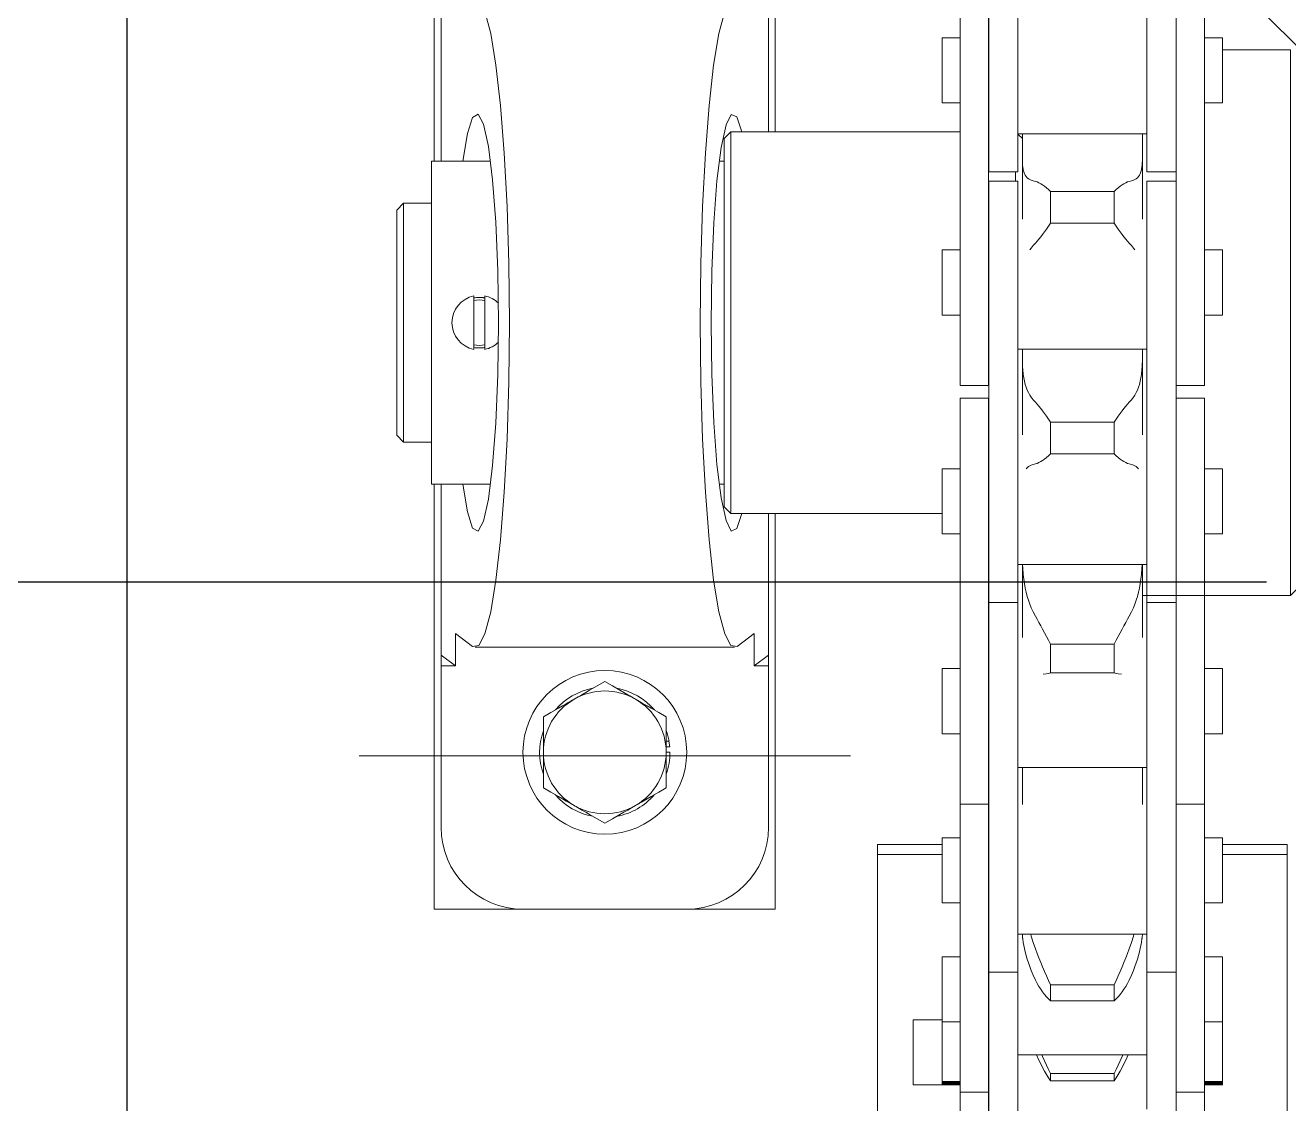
# Model space of a CAD drawing. Header units: millimetres. Extents: x 163705 to 1616509, y 81827 to 302547.
# Drawn here: x 597039.6 to 597224.8, y 153013.9 to 153172.1 of the extents above; entities that cross this region are included whole.
import ezdxf

# ---------------------------------------------------------------- set-up
doc = ezdxf.new("R2010")
doc.units = ezdxf.units.MM
doc.header["$LTSCALE"] = 10
doc.linetypes.add('ACAD_ISO02W100', pattern=[15, 12, -3])
for name, color, linetype, lineweight in [('1-文本', 4, 'Continuous', 0), ('1-标注', 3, 'Continuous', 0), ('1-虚线', 8, 'ACAD_ISO02W100', 0)]:
    doc.layers.add(name, color=color, linetype=linetype, lineweight=lineweight)

# ---------------------------------------------------------------- blocks, each defined once
blk = doc.blocks.new('*X51')
at = {"ltscale": 2}
blk.add_line((0, -418.5), (0, -83), dxfattribs=at)
blk = doc.blocks.new('A$C2352ff67')
at = {"layer": '1-文本', "lineweight": -2}
blk.add_line((1967.18, 349.99), (2387.18, 349.99), dxfattribs=at)
for radius in [415, 412]:
    blk.add_circle((2117.18, 600), radius, dxfattribs=at)
at = {"layer": '1-标注', "ltscale": 2}
blk.add_line((2091.68, 383.99), (2091.68, 455.99), dxfattribs=at)
at = {"layer": '1-标注'}
for points in [[(2195.18, 510.55), (2195.18, 520.5), (2194.31, 520.5), (2191.72, 520.5), (2187.54, 520.5), (2181.94, 520.5), (2175.18, 520.5), (2167.54, 520.5), (2159.36, 520.5), (2151, 520.5), (2142.82, 520.5), (2135.18, 520.5), (2128.41, 520.5), (2122.82, 520.5), (2118.64, 520.5), (2116.05, 520.5), (2115.18, 520.5), (2117.18, 522.5)], [(2078.68, 510.55), (2078.68, 520), (2018.67, 520), (2018.67, 459.99), (2078.68, 459.99), (2078.68, 469.45)], [(2077.18, 510.55), (2077.18, 520)], [(2043.42, 510.55), (2043.41, 510.55), (2043.41, 510.55), (2043.41, 507.9)], [(2043.43, 507.9), (2043.43, 510.55), (2043.42, 510.55), (2043.42, 510.55), (2043.42, 507.9)], [(2043.44, 510.55), (2043.43, 510.55), (2043.43, 510.55)], [(2043.46, 510.55), (2043.45, 510.55), (2043.44, 510.55), (2043.44, 507.9)], [(2043.47, 510.55), (2043.46, 510.55), (2043.46, 510.55), (2043.46, 507.9)], [(2043.48, 507.9), (2043.48, 510.55), (2043.47, 510.55), (2043.47, 510.55), (2043.47, 507.9)], [(2043.5, 510.55), (2043.49, 510.55), (2043.48, 510.55)], [(2043.51, 510.55), (2043.5, 510.55), (2043.5, 510.55), (2043.5, 507.9)], [(2043.52, 510.55), (2043.51, 510.55), (2043.51, 510.55), (2043.51, 507.9)], [(2043.53, 510.55), (2043.53, 510.55), (2043.52, 510.55), (2043.52, 507.9)], [(2043.55, 510.55), (2043.54, 510.55), (2043.53, 510.55), (2043.53, 507.9)], [(2043.56, 507.9), (2043.56, 510.55), (2043.55, 510.55), (2043.55, 510.55), (2043.55, 507.9)], [(2043.57, 510.55), (2043.56, 510.55), (2043.56, 510.55)], [(2043.59, 507.9), (2043.59, 510.55), (2043.58, 510.55), (2043.57, 510.55), (2043.57, 507.9)], [(2043.6, 510.55), (2043.59, 510.55), (2043.59, 510.55)], [(2043.61, 510.55), (2043.6, 510.55), (2043.6, 510.55), (2043.6, 507.9)], [(2043.63, 510.55), (2043.62, 510.55), (2043.61, 510.55), (2043.61, 507.9)], [(2043.64, 507.9), (2043.64, 510.55), (2043.63, 510.55), (2043.63, 510.55), (2043.63, 507.9)], [(2043.65, 510.55), (2043.64, 510.55), (2043.64, 510.55)], [(2043.66, 510.55), (2043.66, 510.55), (2043.65, 510.55), (2043.65, 507.9)], [(2043.68, 510.55), (2043.67, 510.55), (2043.66, 510.55), (2043.66, 507.9)], [(2043.69, 510.55), (2043.68, 510.55), (2043.68, 510.55), (2043.68, 507.9)], [(2043.7, 510.55), (2043.69, 510.55), (2043.69, 510.55), (2043.69, 507.9)], [(2043.72, 507.9), (2043.72, 510.55), (2043.71, 510.55), (2043.7, 510.55), (2043.7, 507.9)], [(2043.73, 510.55), (2043.72, 510.55), (2043.72, 510.55)], [(2043.74, 507.9), (2043.74, 510.55), (2043.73, 510.55), (2043.73, 510.55), (2043.73, 507.9)], [(2043.76, 510.55), (2043.75, 510.55), (2043.74, 510.55)], [(2043.77, 510.55), (2043.76, 510.55), (2043.76, 510.55), (2043.76, 507.9)], [(2043.78, 510.55), (2043.77, 510.55), (2043.77, 510.55), (2043.77, 507.9)], [(2043.79, 507.9), (2043.79, 510.55), (2043.78, 510.55), (2043.78, 510.55), (2043.78, 507.9)], [(2043.81, 510.55), (2043.8, 510.55), (2043.79, 510.55)], [(2043.82, 510.55), (2043.81, 510.55), (2043.81, 510.55), (2043.81, 507.9)], [(2043.83, 510.55), (2043.82, 510.55), (2043.82, 510.55), (2043.82, 507.9)], [(2043.85, 507.9), (2043.85, 510.55), (2043.84, 510.55), (2043.83, 510.55), (2043.83, 507.9)], [(2043.86, 510.55), (2043.85, 510.55), (2043.85, 510.55)], [(2043.87, 507.9), (2043.87, 510.55), (2043.86, 510.55), (2043.86, 510.55), (2043.86, 507.9)], [(2043.88, 510.55), (2043.88, 510.55), (2043.87, 510.55)], [(2043.9, 510.55), (2043.89, 510.55), (2043.88, 510.55), (2043.88, 507.9)], [(2043.91, 510.55), (2043.9, 510.55), (2043.9, 510.55), (2043.9, 507.9)], [(2052.67, 507.9), (2052.67, 510.55), (2050.26, 510.55), (2047.21, 510.55), (2044.82, 510.55), (2043.91, 510.55), (2043.91, 507.9)], [(2062.21, 507.9), (2062.21, 510.55), (2061.23, 510.55), (2058.69, 510.55), (2055.82, 510.55), (2053.53, 510.55), (2052.67, 510.55)], [(2079.63, 507.9), (2079.63, 510.55), (2078.66, 510.55), (2076.12, 510.55), (2073.25, 510.55), (2070.96, 510.55), (2070.09, 510.55), (2070.09, 507.9)], [(2104.45, 507.9), (2104.45, 510.55), (2104.15, 510.55), (2103.3, 510.55), (2100.87, 510.55), (2098.02, 510.55), (2095.76, 510.55), (2094.9, 510.55), (2094.9, 507.9)], [(2133.77, 507.9), (2133.77, 510.55), (2133.47, 510.55), (2132.62, 510.55), (2130.2, 510.55), (2127.34, 510.55), (2125.08, 510.55), (2124.23, 510.55), (2124.23, 507.9)], [(2165.84, 507.9), (2165.84, 510.55), (2165.83, 510.55), (2165.81, 510.55), (2164.66, 510.55), (2162.23, 510.55), (2159.39, 510.55), (2157.14, 510.55), (2156.3, 510.55), (2156.3, 507.9)], [(2196.94, 507.9), (2196.94, 510.55), (2196.93, 510.55), (2196.91, 510.55), (2195.76, 510.55), (2193.33, 510.55), (2190.49, 510.55), (2188.25, 510.55), (2187.4, 510.55), (2187.4, 507.9)], [(2084.58, 507.9), (2084.58, 503.75), (2085.46, 503.75), (2087.97, 503.75), (2091.84, 503.75), (2096.62, 503.75), (2109.13, 503.75), (2120.69, 503.75), (2125.64, 503.75), (2131.03, 503.75), (2136.15, 503.75), (2140.36, 503.75), (2143.13, 503.75), (2144.09, 503.75), (2144.09, 507.9), (2143.13, 507.9), (2140.36, 507.9), (2136.15, 507.9), (2131.03, 507.9), (2125.64, 507.9), (2120.69, 507.9), (2109.13, 507.9), (2096.62, 507.9), (2091.84, 507.9), (2087.97, 507.9), (2085.46, 507.9), (2084.58, 507.9), (2079.67, 507.9), (2074.08, 507.9), (2068.61, 507.9), (2064, 507.9), (2060.91, 507.9), (2054.8, 507.9), (2046.61, 507.9), (2043.45, 507.9), (2042.35, 507.9), (2037.73, 507.9)], [(2037.73, 503.75), (2042.35, 503.75), (2042.35, 507.9)], [(2202.91, 507.9), (2198.08, 507.9), (2192.37, 507.9), (2179.35, 507.9), (2166.84, 507.9), (2161.06, 507.9), (2155.29, 507.9), (2150.39, 507.9), (2147.12, 507.9), (2145.98, 507.9), (2145.98, 503.75), (2147.12, 503.75), (2150.39, 503.75), (2155.29, 503.75), (2161.06, 503.75), (2166.84, 503.75), (2179.35, 503.75), (2192.37, 503.75), (2198.08, 503.75), (2202.91, 503.75)], [(2059.93, 499.45), (2054.97, 499.45), (2050.27, 499.45), (2046.33, 499.45), (2043.58, 499.45), (2042.31, 499.45), (2039.87, 499.45)], [(2039.87, 503.73), (2042.31, 503.73), (2043.58, 503.73), (2046.33, 503.73), (2050.27, 503.73), (2054.97, 503.73), (2059.93, 503.73), (2059.93, 499.45), (2060.88, 499.45), (2063.6, 499.45), (2067.76, 499.45), (2078.59, 499.45), (2087.83, 499.45), (2092.08, 499.45), (2097.31, 499.45), (2102.85, 499.45), (2107.92, 499.45), (2111.86, 499.45), (2114.14, 499.45)], [(2042.35, 503.75), (2043.45, 503.75), (2046.61, 503.75), (2054.8, 503.75), (2060.91, 503.75), (2064, 503.75), (2068.61, 503.75), (2074.08, 503.75), (2079.67, 503.75), (2084.58, 503.75)], [(2043.43, 503.75), (2043.43, 503.73)], [(2043.44, 503.75), (2043.44, 503.73)], [(2043.46, 503.75), (2043.46, 503.73)], [(2043.47, 503.75), (2043.47, 503.73)], [(2043.48, 503.75), (2043.48, 503.73)], [(2043.5, 503.75), (2043.5, 503.73)], [(2043.51, 503.75), (2043.51, 503.73)], [(2043.52, 503.75), (2043.52, 503.73)], [(2043.53, 503.75), (2043.53, 503.73)], [(2043.55, 503.75), (2043.55, 503.73)], [(2043.56, 503.75), (2043.56, 503.73)], [(2043.57, 503.75), (2043.57, 503.73)], [(2043.59, 503.75), (2043.59, 503.73)], [(2043.6, 503.75), (2043.6, 503.73)], [(2043.61, 503.75), (2043.61, 503.73)], [(2043.63, 503.75), (2043.63, 503.73)], [(2043.64, 503.75), (2043.64, 503.73)], [(2043.65, 503.75), (2043.65, 503.73)], [(2043.66, 503.75), (2043.66, 503.73)], [(2043.68, 503.75), (2043.68, 503.73)], [(2043.69, 503.75), (2043.69, 503.73)], [(2043.7, 503.75), (2043.7, 503.73)], [(2043.72, 503.75), (2043.72, 503.73)], [(2043.73, 503.75), (2043.73, 503.73)], [(2043.74, 503.75), (2043.74, 503.73)], [(2043.76, 503.75), (2043.76, 503.73)], [(2043.77, 503.75), (2043.77, 503.73)], [(2043.78, 503.75), (2043.78, 503.73)], [(2043.79, 503.75), (2043.79, 503.73)], [(2043.81, 503.75), (2043.81, 503.73)], [(2043.82, 503.75), (2043.82, 503.73)], [(2043.83, 503.75), (2043.83, 503.73)], [(2043.85, 503.75), (2043.85, 503.73)], [(2043.86, 503.75), (2043.86, 503.73)], [(2043.87, 503.75), (2043.87, 503.73)], [(2043.88, 503.75), (2043.88, 503.73)], [(2043.9, 503.75), (2043.9, 503.73)], [(2043.91, 503.75), (2043.91, 503.73)], [(2052.67, 503.75), (2052.67, 503.73)], [(2114.14, 503.73), (2114.14, 499.45), (2114.96, 499.45), (2117.36, 499.45), (2121.06, 499.45), (2125.66, 499.45), (2130.64, 499.45), (2143.74, 499.45), (2156.59, 499.45), (2162.13, 499.45), (2167.5, 499.45), (2171.95, 499.45), (2174.89, 499.45), (2175.92, 499.45), (2175.92, 503.73), (2174.89, 503.73), (2171.95, 503.73), (2167.5, 503.73), (2162.13, 503.73), (2156.59, 503.73), (2143.74, 503.73), (2130.64, 503.73), (2125.66, 503.73), (2121.06, 503.73), (2117.36, 503.73), (2114.96, 503.73), (2114.14, 503.73), (2111.86, 503.73), (2107.92, 503.73), (2102.85, 503.73), (2097.31, 503.73), (2092.08, 503.73), (2087.83, 503.73), (2078.59, 503.73), (2067.76, 503.73), (2063.6, 503.73), (2060.88, 503.73), (2059.93, 503.73)], [(2062.21, 503.73), (2062.21, 503.75)], [(2063.19, 503.73), (2063.19, 503.75)], [(2070.09, 503.75), (2070.09, 503.73)], [(2079.63, 503.73), (2079.63, 503.75)], [(2094.9, 503.75), (2094.9, 503.73)], [(2104.45, 503.73), (2104.45, 503.75)], [(2124.23, 503.75), (2124.23, 503.73)], [(2133.77, 503.73), (2133.77, 503.75)], [(2156.3, 503.75), (2156.3, 503.73)], [(2165.84, 503.73), (2165.84, 503.75)], [(2202, 503.73), (2197.04, 503.73), (2191.43, 503.73), (2185.96, 503.73), (2181.38, 503.73), (2178.36, 503.73), (2177.3, 503.73), (2177.3, 499.45), (2178.36, 499.45), (2181.38, 499.45), (2185.96, 499.45), (2191.43, 499.45), (2197.04, 499.45), (2202, 499.45)], [(2187.4, 503.75), (2187.4, 503.73)], [(2196.94, 503.73), (2196.94, 503.75)], [(2047.81, 499.45), (2047.81, 480.55)], [(2065.42, 498.8), (2065.33, 498.79), (2065.23, 498.78), (2065.11, 498.77), (2064.98, 498.75), (2064.94, 498.75), (2064.91, 498.75), (2064.87, 498.74), (2064.83, 498.74), (2064.75, 498.73), (2064.67, 498.71), (2064.49, 498.69), (2064.3, 498.66), (2063.85, 498.58), (2063.39, 498.49), (2062.9, 498.37), (2062.39, 498.24), (2061.87, 498.08), (2061.32, 497.9), (2060.76, 497.71), (2060.18, 497.48), (2059.48, 497.19), (2058.78, 496.87), (2058.3, 496.62), (2057.85, 496.36), (2057.43, 496.1), (2057.04, 495.82), (2056.67, 495.54), (2056.33, 495.26), (2056.02, 494.97), (2055.74, 494.67), (2056.88, 494.67), (2058.07, 494.67), (2058.73, 494.97), (2059.39, 495.26), (2060.05, 495.54), (2060.71, 495.82), (2061.37, 496.1), (2062.03, 496.36), (2062.69, 496.62), (2063.35, 496.87), (2064.28, 497.19), (2065.22, 497.48), (2065.49, 497.56)], [(2065.5, 499.45), (2065.5, 480.55)], [(2089.95, 498.8), (2087.2, 498.8), (2084.55, 498.8)], [(2089.95, 499.45), (2089.95, 480.55)], [(2108.04, 494.67), (2108.62, 494.97), (2109.18, 495.26), (2109.72, 495.54), (2110.24, 495.82), (2110.74, 496.1), (2111.23, 496.36), (2111.7, 496.62), (2112.15, 496.87), (2112.76, 497.19), (2113.38, 497.48), (2113.92, 497.71), (2114.48, 497.9), (2115.05, 498.08), (2115.65, 498.24), (2116.27, 498.37), (2116.91, 498.49), (2117.58, 498.58), (2118.26, 498.66), (2118.58, 498.69), (2118.91, 498.71), (2119.25, 498.74), (2119.59, 498.75), (2119.7, 498.76)], [(2119.7, 498.8), (2114.28, 498.8), (2109, 498.8)], [(2119.7, 499.45), (2119.7, 480.55)], [(2133.77, 498.23), (2134.07, 497.9), (2134.19, 497.71), (2134.28, 497.48), (2134.37, 497.19), (2134.46, 496.87), (2134.54, 496.62), (2134.66, 496.36), (2134.8, 496.1), (2134.97, 495.82), (2135.18, 495.54), (2135.41, 495.26), (2135.67, 494.97), (2135.96, 494.67), (2138.26, 494.67), (2140.57, 494.67), (2141.02, 494.97), (2141.45, 495.26), (2141.86, 495.54), (2142.24, 495.82), (2142.59, 496.1), (2142.92, 496.36), (2143.22, 496.62), (2143.5, 496.87), (2143.87, 497.19), (2144.25, 497.48), (2144.57, 497.71), (2144.92, 497.9), (2145.3, 498.08), (2145.71, 498.24), (2146.13, 498.37), (2146.59, 498.49), (2147.07, 498.58), (2147.58, 498.66), (2147.82, 498.69), (2148.08, 498.71), (2148.34, 498.74), (2148.62, 498.75), (2148.9, 498.77), (2149.2, 498.78), (2149.51, 498.79), (2149.82, 498.8), (2144.27, 498.8), (2138.75, 498.8)], [(2149.82, 498.8), (2150.55, 498.8), (2151.31, 498.8)], [(2151.31, 499.45), (2151.31, 480.55)], [(2165.84, 497.67), (2166.11, 497.48), (2166.49, 497.19), (2166.86, 496.87), (2167.14, 496.62), (2167.44, 496.36), (2167.77, 496.1), (2168.12, 495.82), (2168.5, 495.54), (2168.9, 495.26), (2169.33, 494.97), (2169.79, 494.67), (2172.1, 494.67), (2174.4, 494.67), (2174.69, 494.97), (2174.95, 495.26), (2175.18, 495.54), (2175.38, 495.82), (2175.56, 496.1), (2175.7, 496.36), (2175.81, 496.62), (2175.9, 496.87), (2175.99, 497.19), (2176.08, 497.48), (2176.17, 497.71), (2176.29, 497.9), (2176.43, 498.08), (2176.6, 498.24), (2176.8, 498.37), (2177.03, 498.49), (2177.29, 498.58), (2177.57, 498.66), (2177.72, 498.69), (2177.88, 498.71), (2178.05, 498.74), (2178.23, 498.75), (2178.43, 498.77), (2178.64, 498.78), (2178.86, 498.79), (2179.1, 498.8), (2174.75, 498.8), (2170.36, 498.8)], [(2179.1, 498.8), (2180.81, 498.8), (2182.86, 498.8)], [(2182.86, 499.45), (2182.86, 480.55)], [(2047.81, 496.7), (2047.03, 496.36), (2046.48, 496.1), (2045.95, 495.82), (2045.43, 495.54), (2044.94, 495.26), (2044.47, 494.97), (2044.03, 494.67), (2044.52, 494.67), (2045.06, 494.67), (2045.68, 494.97), (2046.3, 495.26), (2046.94, 495.54), (2047.58, 495.82), (2047.81, 495.92)], [(2044.03, 485.33), (2044.03, 494.67)], [(2045.06, 485.33), (2045.06, 494.67)], [(2055.74, 485.33), (2055.74, 494.67)], [(2058.07, 485.33), (2058.07, 494.67)], [(2103.62, 495.76), (2103.67, 495.26), (2103.74, 494.97), (2103.84, 494.67)], [(2108.04, 485.33), (2108.04, 494.67), (2105.93, 494.67), (2103.84, 494.67), (2103.84, 485.33)], [(2135.96, 485.33), (2135.96, 494.67)], [(2138.75, 481.2), (2144.27, 481.2), (2149.82, 481.2), (2149.51, 481.2), (2149.2, 481.21), (2148.9, 481.22), (2148.62, 481.24), (2148.34, 481.26), (2148.08, 481.28), (2147.82, 481.31), (2147.58, 481.33), (2147.07, 481.41), (2146.59, 481.51), (2146.13, 481.62), (2145.71, 481.76), (2145.3, 481.91), (2144.92, 482.09), (2144.57, 482.29), (2144.25, 482.51), (2143.87, 482.8), (2143.5, 483.13), (2143.22, 483.38), (2142.92, 483.63), (2142.59, 483.9), (2142.24, 484.17), (2141.86, 484.45), (2141.45, 484.74), (2141.02, 485.03), (2140.57, 485.33), (2140.57, 494.67)], [(2169.79, 494.67), (2169.79, 485.33), (2172.1, 485.33), (2174.4, 485.33)], [(2170.36, 481.2), (2174.75, 481.2), (2179.1, 481.2), (2178.86, 481.2), (2178.64, 481.21), (2178.43, 481.22), (2178.23, 481.24), (2178.05, 481.26), (2177.88, 481.28), (2177.72, 481.31), (2177.57, 481.33), (2177.29, 481.41), (2177.03, 481.51), (2176.8, 481.62), (2176.6, 481.76), (2176.43, 481.91), (2176.29, 482.09), (2176.17, 482.29), (2176.08, 482.51), (2175.99, 482.8), (2175.9, 483.13), (2175.81, 483.38), (2175.7, 483.63), (2175.56, 483.9), (2175.38, 484.17), (2175.18, 484.45), (2174.95, 484.74), (2174.69, 485.03), (2174.4, 485.33), (2174.4, 494.67)], [(2047.81, 484.07), (2047.58, 484.17), (2046.94, 484.45), (2046.3, 484.74), (2045.68, 485.03), (2045.06, 485.33), (2044.52, 485.33), (2044.03, 485.33), (2044.47, 485.03), (2044.94, 484.74), (2045.43, 484.45), (2045.95, 484.17), (2046.48, 483.9), (2047.03, 483.63), (2047.81, 483.29)], [(2065.42, 481.2), (2065.33, 481.2), (2065.23, 481.21), (2065.11, 481.22), (2064.98, 481.24), (2064.94, 481.24), (2064.91, 481.25), (2064.87, 481.25), (2064.83, 481.26), (2064.75, 481.27), (2064.67, 481.28), (2064.49, 481.31), (2064.3, 481.33), (2063.85, 481.41), (2063.39, 481.51), (2062.9, 481.62), (2062.39, 481.76), (2061.87, 481.91), (2061.32, 482.09), (2060.76, 482.29), (2060.18, 482.51), (2059.48, 482.8), (2058.78, 483.13), (2058.3, 483.38), (2057.85, 483.63), (2057.43, 483.9), (2057.04, 484.17), (2056.67, 484.45), (2056.33, 484.74), (2056.02, 485.03), (2055.74, 485.33), (2056.88, 485.33), (2058.07, 485.33), (2058.73, 485.03), (2059.39, 484.74), (2060.05, 484.45), (2060.71, 484.17), (2061.37, 483.9), (2062.03, 483.63), (2062.69, 483.38), (2063.35, 483.13), (2064.28, 482.8), (2065.22, 482.51), (2065.49, 482.43)], [(2119.7, 481.24), (2119.59, 481.24), (2119.25, 481.26), (2118.91, 481.28), (2118.58, 481.31), (2118.26, 481.33), (2117.58, 481.41), (2116.91, 481.51), (2116.27, 481.62), (2115.65, 481.76), (2115.05, 481.91), (2114.48, 482.09), (2113.92, 482.29), (2113.38, 482.51), (2112.76, 482.8), (2112.15, 483.13), (2111.7, 483.38), (2111.23, 483.63), (2110.74, 483.9), (2110.24, 484.17), (2109.72, 484.45), (2109.18, 484.74), (2108.62, 485.03), (2108.04, 485.33), (2105.93, 485.33), (2103.84, 485.33), (2103.74, 485.03), (2103.67, 484.74), (2103.62, 484.23)], [(2140.57, 485.33), (2138.26, 485.33), (2135.96, 485.33), (2135.67, 485.03), (2135.41, 484.74), (2135.18, 484.45), (2134.97, 484.17), (2134.8, 483.9), (2134.66, 483.63), (2134.54, 483.38), (2134.46, 483.13), (2134.37, 482.8), (2134.28, 482.51), (2134.19, 482.29), (2134.07, 482.09), (2133.77, 481.77)], [(2169.79, 485.33), (2169.33, 485.03), (2168.9, 484.74), (2168.5, 484.45), (2168.12, 484.17), (2167.77, 483.9), (2167.44, 483.63), (2167.14, 483.38), (2166.86, 483.13), (2166.49, 482.8), (2166.11, 482.51), (2165.84, 482.32)], [(2059.93, 480.55), (2054.97, 480.55), (2050.27, 480.55), (2046.33, 480.55), (2043.58, 480.55), (2042.31, 480.55), (2039.87, 480.55), (2035.04, 480.55), (2033.81, 480.55), (2033.39, 480.55), (2033.38, 480.55)], [(2114.14, 480.55), (2111.86, 480.55), (2107.92, 480.55), (2102.85, 480.55), (2097.31, 480.55), (2092.08, 480.55), (2087.83, 480.55), (2078.59, 480.55), (2067.76, 480.55), (2063.6, 480.55), (2060.88, 480.55), (2059.93, 480.55), (2059.93, 476.27), (2054.97, 476.27), (2050.27, 476.27), (2046.33, 476.27), (2043.58, 476.27), (2042.31, 476.27), (2039.87, 476.27), (2035.04, 476.27), (2033.81, 476.27), (2033.39, 476.27), (2033.39, 480.55)], [(2059.93, 476.27), (2060.88, 476.27), (2063.6, 476.27), (2067.76, 476.27), (2078.59, 476.27), (2087.83, 476.27), (2092.08, 476.27), (2097.31, 476.27), (2102.85, 476.27), (2107.92, 476.27), (2111.86, 476.27), (2114.14, 476.27), (2114.96, 476.27), (2117.36, 476.27), (2121.06, 476.27), (2125.66, 476.27), (2130.64, 476.27), (2143.74, 476.27), (2156.59, 476.27), (2162.13, 476.27), (2167.5, 476.27), (2171.95, 476.27), (2174.89, 476.27), (2175.92, 476.27), (2175.92, 480.55), (2174.89, 480.55), (2171.95, 480.55), (2167.5, 480.55), (2162.13, 480.55), (2156.59, 480.55), (2143.74, 480.55), (2130.64, 480.55), (2125.66, 480.55), (2121.06, 480.55), (2117.36, 480.55), (2114.96, 480.55), (2114.14, 480.55), (2114.14, 476.27)], [(2084.55, 481.2), (2087.2, 481.2), (2089.95, 481.2)], [(2109, 481.2), (2114.28, 481.2), (2119.7, 481.2)], [(2151.31, 481.2), (2150.55, 481.2), (2149.82, 481.2)], [(2177.3, 480.2), (2176.63, 480.2), (2175.92, 480.2)], [(2202, 480.55), (2197.04, 480.55), (2191.43, 480.55), (2185.96, 480.55), (2181.38, 480.55), (2178.36, 480.55), (2177.3, 480.55), (2177.3, 476.27), (2178.36, 476.27), (2181.38, 476.27), (2185.96, 476.27), (2191.43, 476.27), (2197.04, 476.27), (2202, 476.27)], [(2182.86, 481.2), (2180.81, 481.2), (2179.1, 481.2)], [(2182.83, 480.55), (2182.18, 481.2)], [(2042.35, 472.09), (2042.35, 476.24), (2037.73, 476.24)], [(2037.73, 472.09), (2042.35, 472.09), (2043.45, 472.09), (2046.61, 472.09), (2054.8, 472.09), (2060.91, 472.09), (2064, 472.09), (2068.61, 472.09), (2074.08, 472.09), (2079.67, 472.09), (2084.58, 472.09), (2085.46, 472.09), (2087.97, 472.09), (2091.84, 472.09), (2096.62, 472.09), (2109.13, 472.09), (2120.69, 472.09), (2125.64, 472.09), (2131.03, 472.09), (2136.15, 472.09), (2140.36, 472.09), (2143.13, 472.09), (2144.09, 472.09), (2144.09, 476.24), (2143.13, 476.24), (2140.36, 476.24), (2136.15, 476.24), (2131.03, 476.24), (2125.64, 476.24), (2120.69, 476.24), (2109.13, 476.24), (2096.62, 476.24), (2091.84, 476.24), (2087.97, 476.24), (2085.46, 476.24), (2084.58, 476.24), (2084.58, 472.09)], [(2084.58, 476.24), (2079.67, 476.24), (2074.08, 476.24), (2068.61, 476.24), (2064, 476.24), (2060.91, 476.24), (2054.8, 476.24), (2046.61, 476.24), (2043.45, 476.24), (2042.35, 476.24)], [(2043.43, 476.27), (2043.43, 476.24)], [(2043.44, 476.27), (2043.44, 476.24)], [(2043.46, 476.27), (2043.46, 476.24)], [(2043.47, 476.27), (2043.47, 476.24)], [(2043.48, 476.27), (2043.48, 476.24)], [(2043.5, 476.27), (2043.5, 476.24)], [(2043.51, 476.27), (2043.51, 476.24)], [(2043.52, 476.27), (2043.52, 476.24)], [(2043.53, 476.27), (2043.53, 476.24)], [(2043.55, 476.27), (2043.55, 476.24)], [(2043.56, 476.27), (2043.56, 476.24)], [(2043.57, 476.27), (2043.57, 476.24)], [(2043.59, 476.27), (2043.59, 476.24)], [(2043.6, 476.27), (2043.6, 476.24)], [(2043.61, 476.27), (2043.61, 476.24)], [(2043.63, 476.27), (2043.63, 476.24)], [(2043.64, 476.27), (2043.64, 476.24)], [(2043.65, 476.27), (2043.65, 476.24)], [(2043.66, 476.27), (2043.66, 476.24)], [(2043.68, 476.27), (2043.68, 476.24)], [(2043.69, 476.27), (2043.69, 476.24)], [(2043.7, 476.27), (2043.7, 476.24)], [(2043.72, 476.27), (2043.72, 476.24)], [(2043.73, 476.27), (2043.73, 476.24)], [(2043.74, 476.27), (2043.74, 476.24)], [(2043.76, 476.27), (2043.76, 476.24)], [(2043.77, 476.27), (2043.77, 476.24)], [(2043.78, 476.27), (2043.78, 476.24)], [(2043.79, 476.27), (2043.79, 476.24)], [(2043.81, 476.27), (2043.81, 476.24)], [(2043.82, 476.27), (2043.82, 476.24)], [(2043.83, 476.27), (2043.83, 476.24)], [(2043.85, 476.27), (2043.85, 476.24)], [(2043.86, 476.27), (2043.86, 476.24)], [(2043.87, 476.27), (2043.87, 476.24)], [(2043.88, 476.27), (2043.88, 476.24)], [(2043.9, 476.27), (2043.9, 476.24)], [(2043.91, 476.27), (2043.91, 476.24)], [(2052.67, 476.27), (2052.67, 476.24)], [(2062.21, 476.24), (2062.21, 476.27)], [(2063.19, 476.24), (2063.19, 476.27)], [(2070.09, 476.27), (2070.09, 476.24)], [(2079.63, 476.24), (2079.63, 476.27)], [(2094.9, 476.27), (2094.9, 476.24)], [(2104.45, 476.24), (2104.45, 476.27)], [(2124.23, 476.27), (2124.23, 476.24)], [(2133.77, 476.24), (2133.77, 476.27)], [(2202.91, 472.09), (2198.08, 472.09), (2192.37, 472.09), (2179.35, 472.09), (2166.84, 472.09), (2161.06, 472.09), (2155.29, 472.09), (2150.39, 472.09), (2147.12, 472.09), (2145.98, 472.09), (2145.98, 476.24), (2147.12, 476.24), (2150.39, 476.24), (2155.29, 476.24), (2161.06, 476.24), (2166.84, 476.24), (2179.35, 476.24), (2192.37, 476.24), (2198.08, 476.24), (2202.91, 476.24)], [(2156.3, 476.27), (2156.3, 476.24)], [(2165.84, 476.24), (2165.84, 476.27)], [(2183.18, 476.24), (2183.18, 476.27)], [(2187.4, 476.27), (2187.4, 476.24)], [(2196.94, 476.24), (2196.94, 476.27)], [(2043.41, 472.09), (2043.41, 465.22), (2043.41, 465.22), (2043.42, 465.22)], [(2043.42, 472.09), (2043.42, 465.22), (2044.82, 465.22), (2048.19, 465.22), (2051.56, 465.22), (2052.95, 465.22), (2052.95, 469.45)], [(2043.43, 472.09), (2043.43, 469.45), (2043.43, 469.45), (2043.44, 469.45)], [(2043.44, 472.09), (2043.44, 469.45), (2043.45, 469.45), (2043.46, 469.45)], [(2043.46, 472.09), (2043.46, 469.45), (2043.46, 469.45), (2043.47, 469.45)], [(2043.47, 472.09), (2043.47, 469.45), (2043.47, 469.45), (2043.48, 469.45), (2043.48, 472.09)], [(2043.5, 472.09), (2043.5, 469.45), (2043.5, 469.45), (2043.51, 469.45)], [(2043.51, 472.09), (2043.51, 469.45), (2043.51, 469.45), (2043.52, 469.45)], [(2043.52, 472.09), (2043.52, 469.45), (2043.53, 469.45), (2043.53, 469.45)], [(2043.53, 472.09), (2043.53, 469.45), (2043.54, 469.45), (2043.55, 469.45)], [(2043.55, 472.09), (2043.55, 469.45), (2043.55, 469.45), (2043.56, 469.45), (2043.56, 472.09)], [(2043.57, 472.09), (2043.57, 469.45), (2043.58, 469.45), (2043.59, 469.45), (2043.59, 472.09)], [(2043.6, 472.09), (2043.6, 469.45), (2043.6, 469.45), (2043.61, 469.45)], [(2043.61, 472.09), (2043.61, 469.45), (2043.62, 469.45), (2043.63, 469.45)], [(2043.63, 472.09), (2043.63, 469.45), (2043.63, 469.45), (2043.64, 469.45), (2043.64, 472.09)], [(2043.65, 472.09), (2043.65, 469.45), (2043.66, 469.45), (2043.66, 469.45)], [(2043.66, 472.09), (2043.66, 469.45), (2043.67, 469.45), (2043.68, 469.45)], [(2043.68, 472.09), (2043.68, 469.45), (2043.68, 469.45), (2043.69, 469.45)], [(2043.69, 472.09), (2043.69, 469.45), (2043.69, 469.45), (2043.7, 469.45)], [(2043.7, 472.09), (2043.7, 469.45), (2043.71, 469.45), (2043.72, 469.45), (2043.72, 472.09)], [(2043.73, 472.09), (2043.73, 469.45), (2043.73, 469.45), (2043.74, 469.45), (2043.74, 472.09)], [(2043.76, 472.09), (2043.76, 469.45), (2043.76, 469.45), (2043.77, 469.45)], [(2043.77, 472.09), (2043.77, 469.45), (2043.77, 469.45), (2043.78, 469.45)], [(2043.78, 472.09), (2043.78, 469.45), (2043.78, 469.45), (2043.79, 469.45), (2043.79, 472.09)], [(2043.81, 472.09), (2043.81, 469.45), (2043.81, 469.45), (2043.82, 469.45)], [(2043.82, 472.09), (2043.82, 469.45), (2043.82, 469.45), (2043.83, 469.45)], [(2043.83, 472.09), (2043.83, 469.45), (2043.84, 469.45), (2043.85, 469.45), (2043.85, 472.09)], [(2043.86, 472.09), (2043.86, 469.45), (2043.86, 469.45), (2043.87, 469.45), (2043.87, 472.09)], [(2043.88, 472.09), (2043.88, 469.45), (2043.89, 469.45), (2043.9, 469.45)], [(2043.9, 472.09), (2043.9, 469.45), (2043.9, 469.45), (2043.91, 469.45)], [(2043.91, 472.09), (2043.91, 469.45), (2044.82, 469.45), (2047.21, 469.45), (2050.26, 469.45), (2052.67, 469.45), (2052.67, 472.09)], [(2052.67, 469.45), (2053.53, 469.45), (2055.82, 469.45), (2058.69, 469.45), (2061.23, 469.45), (2062.21, 469.45), (2062.21, 472.09)], [(2070.09, 472.09), (2070.09, 469.45), (2070.96, 469.45), (2073.25, 469.45), (2076.12, 469.45), (2078.66, 469.45), (2079.63, 469.45), (2079.63, 472.09)], [(2094.9, 472.09), (2094.9, 469.45), (2095.76, 469.45), (2098.02, 469.45), (2100.87, 469.45), (2103.3, 469.45), (2104.15, 469.45), (2104.45, 469.45), (2104.45, 472.09)], [(2124.23, 472.09), (2124.23, 469.45), (2125.08, 469.45), (2127.34, 469.45), (2130.2, 469.45), (2132.62, 469.45), (2133.47, 469.45), (2133.77, 469.45), (2133.77, 472.09)], [(2127.18, 469.45), (2127.18, 438.49), (2127.99, 438.49), (2130.39, 438.49), (2134.22, 438.49), (2139.27, 438.49), (2145.25, 438.49), (2151.8, 438.49), (2158.55, 438.49), (2165.11, 438.49), (2171.09, 438.49), (2176.14, 438.49), (2179.97, 438.49), (2182.37, 438.49), (2183.18, 438.49), (2183.18, 472.09)], [(2156.3, 472.09), (2156.3, 469.45), (2157.14, 469.45), (2159.39, 469.45), (2162.23, 469.45), (2164.66, 469.45), (2165.81, 469.45), (2165.83, 469.45), (2165.84, 469.45), (2165.84, 472.09)], [(2187.4, 472.09), (2187.4, 469.45), (2188.25, 469.45), (2190.49, 469.45), (2193.33, 469.45), (2195.76, 469.45), (2196.91, 469.45), (2196.93, 469.45), (2196.94, 469.45), (2196.94, 472.09)], [(2043.5, 469.45), (2043.49, 469.45), (2043.48, 469.45)], [(2043.57, 469.45), (2043.56, 469.45), (2043.56, 469.45)], [(2043.6, 469.45), (2043.59, 469.45), (2043.59, 469.45)], [(2043.65, 469.45), (2043.64, 469.45), (2043.64, 469.45)], [(2043.73, 469.45), (2043.72, 469.45), (2043.72, 469.45)], [(2043.76, 469.45), (2043.75, 469.45), (2043.74, 469.45)], [(2043.81, 469.45), (2043.8, 469.45), (2043.79, 469.45)], [(2043.86, 469.45), (2043.85, 469.45), (2043.85, 469.45)], [(2043.88, 469.45), (2043.88, 469.45), (2043.87, 469.45)], [(2077.18, 460), (2077.18, 469.45)], [(2127.18, 444.99), (2069.18, 444.99), (2069.18, 431.99), (2069.18, 407.99), (2069.18, 394.99), (2131.51, 394.99)], [(2178.84, 394.99), (2241.18, 394.99), (2241.18, 407.99), (2241.18, 431.99), (2241.18, 444.99), (2183.18, 444.99)], [(2127.18, 444), (2106.43, 444), (2104.84, 441.89), (2109.6, 441.89), (2107.72, 439.39), (2107.84, 438.47), (2109.54, 437.57), (2112.77, 436.72), (2117.41, 435.95), (2123.33, 435.27), (2130.31, 434.73), (2138.12, 434.32), (2146.5, 434.07), (2155.18, 433.99), (2163.85, 434.07), (2172.24, 434.32), (2180.05, 434.73), (2187.03, 435.27), (2192.95, 435.95), (2197.59, 436.72), (2200.82, 437.57)], [(2203.93, 444), (2183.18, 444)], [(2106.43, 444), (2104.85, 444)], [(2107.58, 438.99), (2107.58, 401)], [(2127.18, 440.09), (2124.98, 439.33), (2124.63, 438.53), (2126.16, 437.76), (2129.48, 437.04), (2134.38, 436.43), (2140.56, 435.97), (2147.64, 435.68), (2155.18, 435.58), (2162.72, 435.68), (2169.8, 435.97), (2175.98, 436.43), (2180.88, 437.04), (2184.2, 437.76), (2185.73, 438.53), (2185.38, 439.33), (2183.18, 440.09)], [(2127.18, 438.49), (2128.18, 437.5), (2129.1, 437.5), (2131.79, 437.5), (2136.09, 437.5), (2141.68, 437.5), (2148.19, 437.5), (2155.18, 437.5), (2162.17, 437.5), (2168.68, 437.5), (2174.27, 437.5), (2178.56, 437.5), (2181.26, 437.5), (2182.18, 437.5), (2183.18, 438.49)], [(2131.51, 437.5), (2131.51, 436.75)], [(2178.84, 436.75), (2178.84, 437.5)], [(2093.81, 428.99), (2093.81, 429.4), (2092.98, 429.51), (2092.98, 428.99)], [(2131.51, 395.99), (2106.43, 395.99), (2104.84, 398.1), (2109.6, 398.1), (2107.72, 400.61), (2107.84, 401.52), (2109.54, 402.42), (2112.77, 403.27), (2117.41, 404.04), (2123.33, 404.71), (2130.31, 405.26), (2138.12, 405.67), (2146.5, 405.92), (2155.18, 406), (2163.85, 405.92), (2172.24, 405.67), (2180.05, 405.26), (2187.03, 404.71), (2192.95, 404.04), (2197.59, 403.27), (2200.82, 402.42)], [(2203.93, 395.99), (2178.84, 395.99)], [(2131.51, 399.17), (2127.42, 399.85), (2125.06, 400.61), (2124.6, 401.41), (2126.05, 402.2), (2129.32, 402.93), (2134.22, 403.54), (2140.43, 404.01), (2147.57, 404.31), (2155.18, 404.41), (2162.79, 404.31), (2169.93, 404.01), (2176.14, 403.54), (2181.03, 402.93), (2184.31, 402.2), (2185.76, 401.41), (2185.29, 400.61), (2182.94, 399.85), (2178.84, 399.17)], [(2131.51, 403.24), (2131.51, 394.59), (2132.47, 394.59), (2135.27, 394.59), (2139.68, 394.59), (2145.35, 394.59), (2151.81, 394.59), (2158.55, 394.59), (2165.01, 394.59), (2170.68, 394.59), (2175.09, 394.59), (2177.89, 394.59), (2178.84, 394.59), (2178.84, 403.24)], [(2151.55, 400.79), (2151.51, 400.99), (2151.49, 401.19), (2151.47, 401.39), (2151.47, 401.59), (2151.47, 401.79), (2151.49, 401.99), (2151.49, 402.04), (2151.5, 402.1), (2151.51, 402.15), (2151.51, 402.2), (2151.53, 402.3), (2151.55, 402.39)], [(2158.81, 402.39), (2158.83, 402.3), (2158.84, 402.2), (2158.85, 402.15), (2158.86, 402.1), (2158.86, 402.04), (2158.87, 401.99), (2158.88, 401.79), (2158.89, 401.59), (2158.88, 401.39), (2158.87, 401.19), (2158.84, 400.99), (2158.81, 400.79)], [(2106.43, 395.99), (2104.85, 395.99)], [(2137.68, 394.59), (2137.68, 390.49), (2138.53, 390.49), (2141.02, 390.49), (2144.89, 390.49), (2149.77, 390.49), (2155.18, 390.49), (2160.59, 390.49), (2165.46, 390.49), (2169.34, 390.49), (2171.82, 390.49), (2172.68, 390.49), (2172.68, 394.59)], [(2137.68, 390.49), (2138.68, 389.49), (2139.48, 389.49), (2141.83, 389.49), (2145.48, 389.49), (2150.08, 389.49), (2155.18, 389.49), (2160.28, 389.49), (2164.88, 389.49), (2168.53, 389.49), (2170.87, 389.49), (2171.68, 389.49), (2172.68, 390.49)]]:
    blk.add_lwpolyline(points, dxfattribs=at)
at = {"layer": '1-标注', "ltscale": 15.740945}
blk.add_lwpolyline([(2115.18, 520.5), (2115.18, 498.8)], dxfattribs=at)
at = {"layer": '1-标注'}
for points in [[(2104.84, 441.89), (2104.84, 442.95), (2104.85, 444), (2081.18, 444, 0.414158), (2069.18, 431.99)], [(2088.99, 429, -0.08544), (2092.21, 429.55), (2092.18, 428.99, 0.267854), (2084.38, 424.5, 0.268109), (2084.38, 415.5, 0.268016), (2092.18, 410.99, 0.267898), (2099.97, 415.5, 0.267639), (2099.97, 424.5, 0.267736), (2092.18, 428.99)], [(2104.84, 398.1), (2104.84, 397.05), (2104.85, 395.99), (2081.18, 395.99, -0.414158), (2069.18, 407.99)], [(2158.04, 404.4, -0.144636), (2159.1, 402.39), (2151.26, 402.39, -0.14381), (2152.32, 404.4)]]:
    blk.add_lwpolyline(points, format="xyb", dxfattribs=at)
blk.add_lwpolyline([(2092.18, 428.99), (2092.84, 428.99), (2093.5, 428.99), (2093.58, 428.99), (2093.66, 428.99), (2093.75, 428.99), (2093.83, 428.99), (2094, 428.99), (2094.16, 428.99), (2094.49, 428.99), (2094.81, 428.99), (2095.46, 428.99), (2096.1, 428.99), (2096.74, 428.99), (2097.37, 428.99), (2098.01, 427.89), (2098.66, 426.77), (2098.98, 426.2), (2099.31, 425.64), (2099.64, 425.07), (2099.97, 424.5), (2100.05, 424.35), (2100.14, 424.21), (2100.18, 424.14), (2100.22, 424.06), (2100.26, 423.99), (2100.3, 423.92), (2100.47, 423.64), (2100.63, 423.35), (2100.96, 422.78), (2101.29, 422.22), (2101.93, 421.1), (2102.57, 419.99), (2101.93, 418.89), (2101.29, 417.77), (2100.96, 417.2), (2100.63, 416.64), (2100.3, 416.07), (2099.97, 415.5), (2099.89, 415.35), (2099.81, 415.21), (2099.76, 415.14), (2099.72, 415.06), (2099.68, 414.99), (2099.64, 414.92), (2099.48, 414.63), (2099.31, 414.35), (2098.98, 413.78), (2098.66, 413.22), (2098.01, 412.1), (2097.37, 410.99), (2096.74, 410.99), (2096.1, 410.99), (2095.46, 410.99), (2094.81, 410.99), (2094.49, 410.99), (2094.16, 410.99), (2094, 410.99), (2093.83, 410.99), (2093.75, 410.99), (2093.66, 410.99), (2093.58, 410.99), (2093.5, 410.99), (2092.84, 410.99), (2092.18, 410.99), (2091.52, 410.99), (2090.86, 410.99), (2090.21, 410.99), (2089.56, 410.99), (2088.91, 410.99), (2088.26, 410.99), (2087.94, 410.99), (2087.62, 410.99), (2087.3, 410.99), (2086.98, 410.99), (2086.34, 412.1), (2085.69, 413.22), (2085.37, 413.79), (2085.04, 414.35), (2084.71, 414.92), (2084.38, 415.5), (2084.3, 415.64), (2084.22, 415.78), (2084.18, 415.85), (2084.13, 415.92), (2084.09, 416), (2084.05, 416.07), (2083.89, 416.35), (2083.72, 416.64), (2083.39, 417.21), (2083.07, 417.77), (2082.42, 418.89), (2081.78, 419.99), (2082.42, 421.1), (2083.07, 422.22), (2083.39, 422.79), (2083.72, 423.35), (2084.05, 423.92), (2084.38, 424.5), (2084.46, 424.64), (2084.55, 424.78), (2084.59, 424.85), (2084.63, 424.92), (2084.67, 425), (2084.71, 425.07), (2084.88, 425.35), (2085.04, 425.64), (2085.37, 426.21), (2085.7, 426.77), (2086.34, 427.89), (2086.98, 428.99), (2087.3, 428.99), (2087.62, 428.99), (2087.94, 428.99), (2088.26, 428.99), (2088.91, 428.99), (2089.56, 428.99), (2090.21, 428.99), (2090.86, 428.99), (2091.52, 428.99)], close=True, dxfattribs=at)
blk.add_lwpolyline([(2151.26, 400.79), (2159.1, 400.79, -0.356569), (2155.18, 397.59, -0.356415)], format="xyb", close=True, dxfattribs=at)
blk.add_circle((2092.18, 420), 12, dxfattribs=at)
for centre, radius, start, end in [((2092.23, 420.17), 9.37, 70.4812, 80.2686), ((2092.18, 420), 9.55, 130.4871, 169.3989), ((2092.18, 420), 9.55, 10.5837, 49.4491), ((2092.17, 419.99), 9.54, 190.6131, 229.4706), ((2092.17, 420), 9.56, 310.6092, 349.3697), ((2092.17, 419.99), 9.55, 250.5639, 289.4361), ((2155.12, 401.59), 3.27, 165.8246, 194.1754), ((2155.17, 401.59), 3.34, 346.1232, 13.8768)]:
    blk.add_arc(centre, radius, start, end, dxfattribs=at)
at = {"ltscale": 2}
blk.add_blockref('*X51', (2117.18, 600), dxfattribs=at)
blk = doc.blocks.new('A$C285bc443')
at = {"layer": '1-虚线'}
blk.add_lwpolyline([(2418.33, 1273.9), (721.27, -423.15), (2418.33, -2120.21, -2.414214)], format="xyb", close=True, dxfattribs=at)
at = {"xscale": -1, "rotation": 180}
blk.add_blockref('A$C2352ff67', (-1395.91, 176.85), dxfattribs=at)

msp = doc.modelspace()

# ---------------------------------------------------------------- block references
at = {"rotation": 90}
msp.add_blockref('A$C285bc443', (596881.44, 152369.206), dxfattribs=at)

doc.saveas('drawing.dxf')
